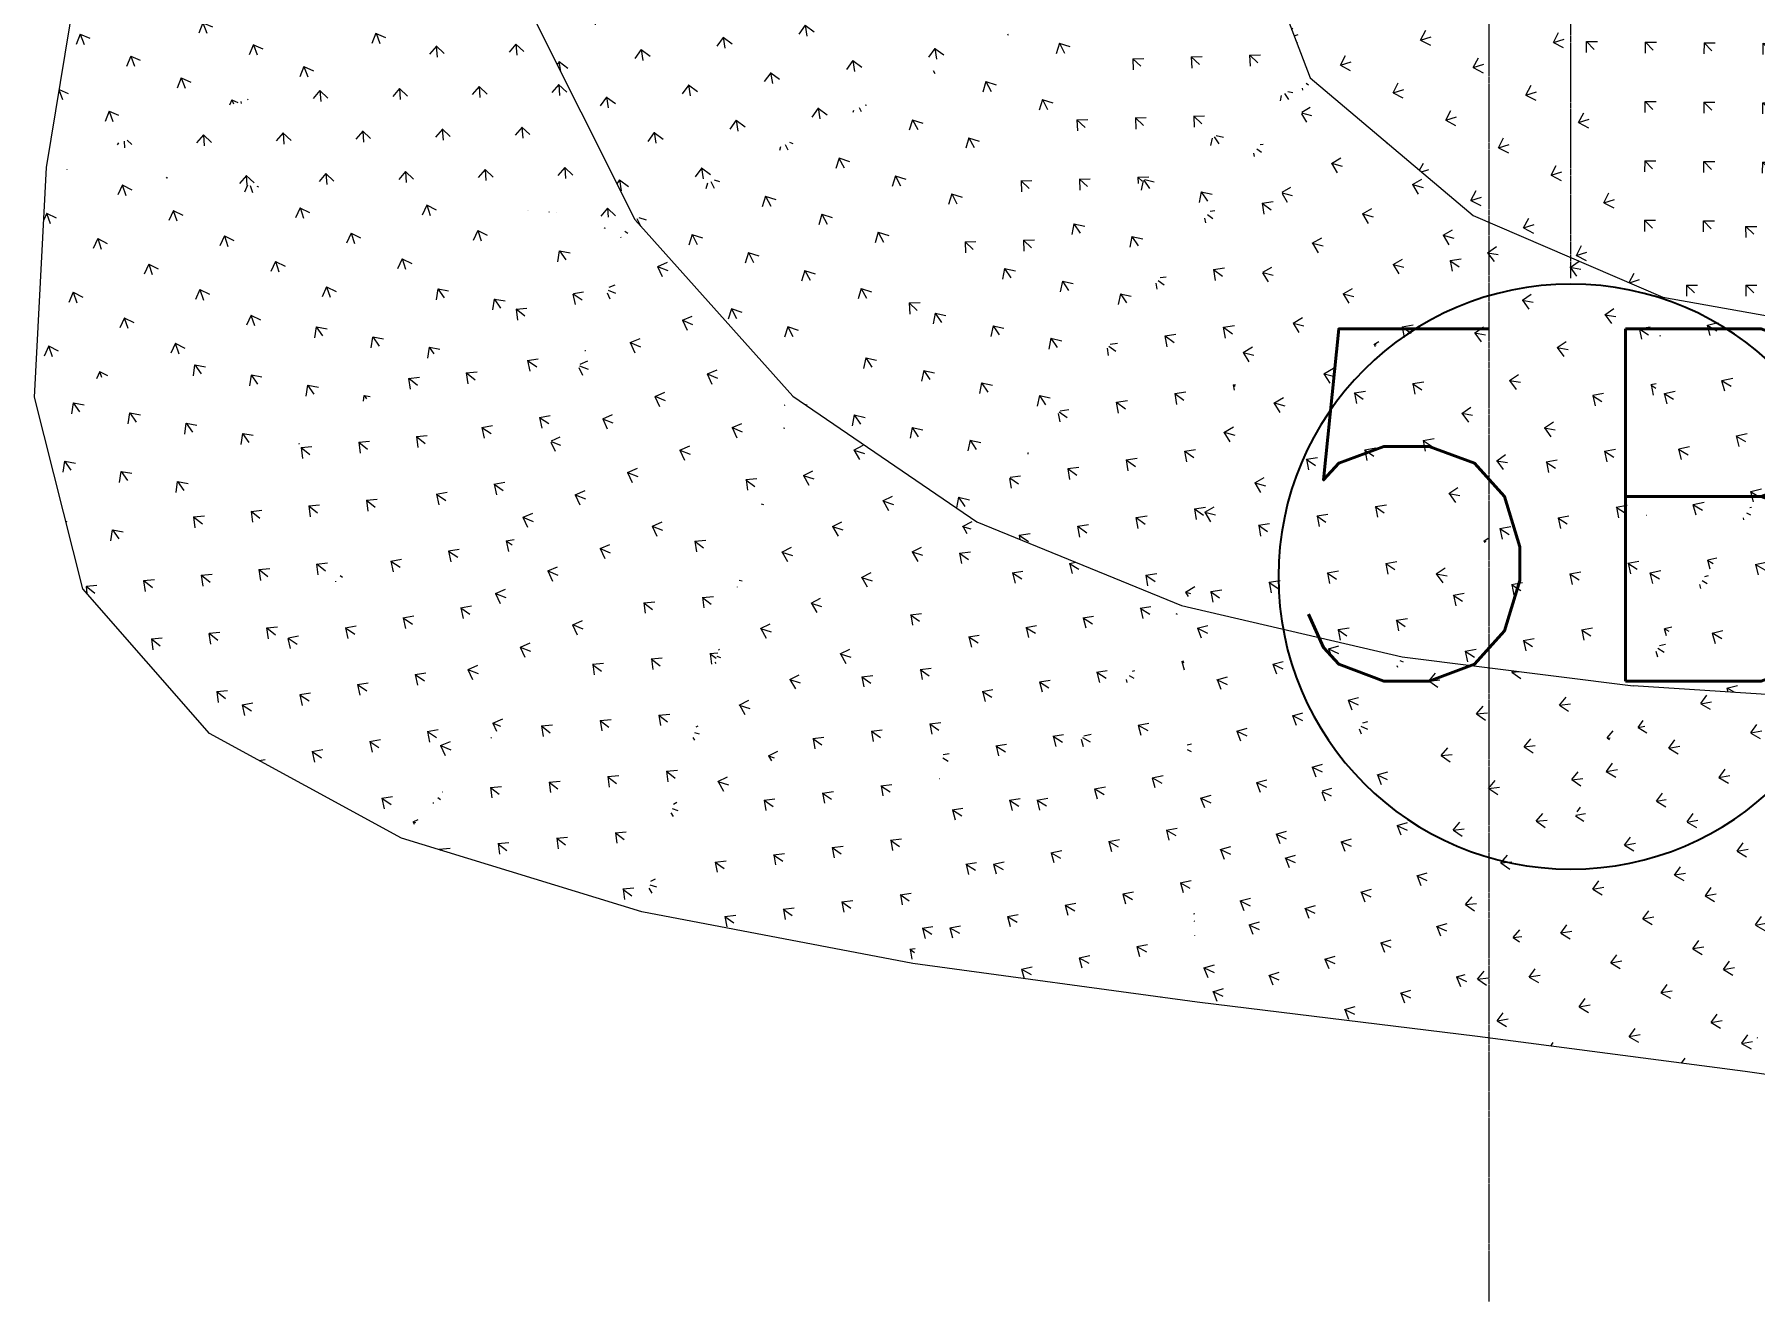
# Model space of a CAD drawing. Header units: millimetres. Extents: x 15878 to 679837, y -72324 to 391440.
# Drawn here: x 34122 to 41474, y -22853 to -17437 of the extents above; entities that cross this region are included whole.
import ezdxf

# ---------------------------------------------------------------- set-up
doc = ezdxf.new("R2010")
doc.units = ezdxf.units.MM
doc.linetypes.add('Grid Line__1_200_', pattern=[10.5, 6, -1.5, 1.5, -1.5])
for name, color, linetype, lineweight in [('A-ANNO-NOTE', 131, 'Continuous', 25), ('A-FLOR', 192, 'Continuous', 5), ('A-FLOR-PATT', 8, 'Continuous', 5), ('S-GRID', 1, 'Continuous', 5)]:
    doc.layers.add(name, color=color, linetype=linetype, lineweight=lineweight)
doc.styles.add('RomanS', font='romans__.ttf', dxfattribs={"height": 1504.746835})

# ---------------------------------------------------------------- blocks, each defined once
blk = doc.blocks.new('DLN_Generic Grid Head - Scale-1_500-2074307-1_F')
at = {"layer": 'A-ANNO-NOTE'}
for start, end in [(360, 180), (180, 360)]:
    blk.add_arc((0, 2.5), 2.5, start, end, dxfattribs=at)

msp = doc.modelspace()

# ---------------------------------------------------------------- hatches: boundary and pattern name
at = {"layer": 'A-FLOR-PATT'}
h = msp.add_hatch(dxfattribs=at)
h.set_pattern_fill('FP_409', color=256, style=0, pattern_type=2)
h.set_pattern_definition([(17.443, (-23364.88, 47144.11), (117.50815, 225.1838), [47.625, -311.585]), (332.443, (-23364.88, 47144.11), (117.5082, 225.18396), [47.625, -206.375]), (62.443, (-23364.88, 47144.11), (-225.18396, 117.5082), [47.625, -206.375])])
h.paths.add_polyline_path([(41082.7, -18559.6), (40106, -15451.1), (39547.6, -16198.4), (39307.5, -16922), (39575.1, -17621.9), (40271.1, -18211.1)], flags=0)
h = msp.add_hatch(dxfattribs=at)
h.set_pattern_fill('FP_483', color=256, style=0, pattern_type=2)
h.set_pattern_definition([(314.333, (44395.58, 72576.88), (251.50862, -2.62395), [47.519, -310.89]), (269.764, (44395.58, 72576.88), (251.5083, -2.627), [47.577, -206.167]), (359.402, (44395.58, 72576.88), (1.0433, 253.7419), [47.16, -204.362])])
h.paths.add_polyline_path([(41082.7, -18559.6), (43792.5, -15912.4), (40106, -15451.1), (40973.2, -18211.1)], flags=0)
h = msp.add_hatch(dxfattribs=at)
h.set_pattern_fill('FP_402', color=256, style=0, pattern_type=2)
h.set_pattern_definition([(315.432, (45927.11, 70030.96), (253.8961, -0.19782), [47.427, -310.289]), (270.216, (45927.1, 70030.96), (253.89655, -0.1988), [47.031, -203.802]), (359.955, (45927.1, 70030.96), (-0.945, 250.8318), [47.606, -206.291])])
h.paths.add_polyline_path([(41941.5, -18714.1), (43792.5, -15912.4), (41082.7, -18559.6)], flags=0)
h = msp.add_hatch(dxfattribs=at)
h.set_pattern_fill('FP_34', color=256, style=0, pattern_type=2)
h.set_pattern_definition([(290.604, (68701.5, 67156.8), (215.99163, -93.50402), [46.619, -305.001]), (248.618, (68701.5, 67156.8), (215.9912, -93.5049), [47.445, -205.596]), (336.592, (68701.5, 67156.8), (92.2537, 235.62495), [44.13, -191.232])])
h.paths.add_polyline_path([(34173.6, -18005.8), (36227, -17308.1), (34351.3, -16927.4), (34288.6, -17308.1)], flags=0)
h = msp.add_hatch(dxfattribs=at)
h.set_pattern_fill('FP_231', color=256, style=0, pattern_type=2)
h.set_pattern_definition([(278.918, (83265.26, 55221.19), (203.1725, -151.18873), [47.561, -311.167]), (234.014, (83265.26, 55221.19), (203.174, -151.187), [47.087, -204.043]), (323.346, (83265.26, 55221.19), (147.56155, 203.2041), [47.485, -205.768])])
h.paths.add_polyline_path([(36687.8, -18228.3), (39307.5, -16922), (36227, -17308.1)], flags=0)
h = msp.add_hatch(dxfattribs=at)
h.set_pattern_fill('FP_232', color=256, style=0, pattern_type=2)
h.set_pattern_definition([(297.914, (64351.72, 67586.7), (241.02902, -76.8406), [47.582, -311.302]), (253.097, (64351.72, 67586.7), (241.0293, -76.84046), [47.088, -204.049]), (342.317, (64351.72, 67586.7), (73.0214, 240.2869), [47.434, -205.547])])
h.paths.add_polyline_path([(37363.8, -18983.3), (39307.5, -16922), (36687.8, -18228.3)], flags=0)
h = msp.add_hatch(dxfattribs=at)
h.set_pattern_fill('FP_233', color=256, style=0, pattern_type=2)
h.set_pattern_definition([(316.662, (40661.18, 75083.9), (249.64115, 7.64598), [47.454, -310.463]), (272.414, (40661.18, 75083.9), (249.6415, 7.6456), [47.533, -205.977]), (1.754, (40661.18, 75083.9), (-10.6766, 253.2849), [46.83, -202.929])])
h.paths.add_polyline_path([(37363.8, -18983.3), (39575.1, -17621.9), (39307.5, -16922), (38075.7, -18228.3)], flags=0)
h = msp.add_hatch(dxfattribs=at)
h.set_pattern_fill('FP_32', color=256, style=0, pattern_type=2)
h.set_pattern_definition([(274.152, (82742.6, 43182.39), (183.0266, -173.1739), [47.151, -308.483]), (229.094, (82742.6, 43182.39), (183.0267, -173.173), [45.034, -195.149]), (316.584, (82742.6, 43182.39), (157.27875, 181.5253), [47.244, -204.724])])
h.paths.add_polyline_path([(36687.8, -18228.3), (36227, -17308.1), (34173.6, -18005.8), (36174, -18182.9)], flags=0)
h = msp.add_hatch(dxfattribs=at)
h.set_pattern_fill('FP_226', color=256, style=0, pattern_type=2)
h.set_pattern_definition([(303.616, (58205.4, 67800.42), (247.4349, -53.76305), [47.476, -310.61]), (258.622, (58205.4, 67800.42), (247.4343, -53.7637), [46.751, -202.588]), (347.741, (58205.4, 67800.42), (49.1907, 244.43904), [47.477, -205.732])])
h.paths.add_polyline_path([(38150.3, -19519.8), (39575.1, -17621.9), (37363.8, -18983.3)], flags=0)
h = msp.add_hatch(dxfattribs=at)
h.set_pattern_fill('FP_227', color=256, style=0, pattern_type=2)
h.set_pattern_definition([(324.4, (34011.35, 71686.62), (249.6584, 37.36573), [47.565, -311.192]), (279.691, (34011.35, 71686.62), (249.6591, 37.3634), [46.832, -202.939]), (8.512, (34011.35, 71686.62), (-42.0468, 246.2064), [47.332, -205.107])])
h.paths.add_polyline_path([(39025.3, -19877.7), (39575.1, -17621.9), (38150.3, -19519.8), (38312.9, -19586.3)], flags=0)
h = msp.add_hatch(dxfattribs=at)
h.set_pattern_fill('FP_235', color=256, style=0, pattern_type=2)
h.set_pattern_definition([(345.228, (6536.46, 65910.03), (213.727, 125.1932), [47.372, -309.928]), (301.349, (6536.46, 65910.03), (213.7275, 125.1931), [47.488, -205.781]), (30.36, (6536.46, 65910.03), (-131.763, 216.2962), [46.443, -201.252])])
h.paths.add_polyline_path([(39025.3, -19877.7), (40271.1, -18211.1), (39575.1, -17621.9), (39096.3, -19586.3)], flags=0)
h = msp.add_hatch(dxfattribs=at)
h.set_pattern_fill('FP_29', color=256, style=0, pattern_type=2)
h.set_pattern_definition([(288.505, (71186.8, 65621.51), (218.21415, -108.94444), [47.306, -309.501]), (245.414, (71186.8, 65621.51), (218.21415, -108.9429), [47.304, -204.984]), (333.469, (71186.8, 65621.51), (104.96826, 229.4146), [45.731, -198.167])])
h.paths.add_polyline_path([(34122.2, -18987), (36687.8, -18228.3), (34173.6, -18005.8)], flags=0)
h = msp.add_hatch(dxfattribs=at)
h.set_pattern_fill('FP_30', color=256, style=0, pattern_type=2)
h.set_pattern_definition([(304.835, (52597.07, 72509.4), (241.14944, -43.6133), [47.361, -309.859]), (261.545, (52597.07, 72509.4), (241.1501, -43.61495), [47.313, -205.023]), (349.749, (52597.07, 72509.4), (37.09795, 249.5931), [45.949, -199.113])])
h.paths.add_polyline_path([(34328.7, -19805.8), (36687.8, -18228.3), (34122.2, -18987)], flags=0)
h = msp.add_hatch(dxfattribs=at)
h.set_pattern_fill('FP_31', color=256, style=0, pattern_type=2)
h.set_pattern_definition([(321.156, (34765.86, 72694.21), (246.35192, 23.697), [47.567, -311.208]), (277.576, (34765.86, 72694.2), (246.35244, 23.69524), [47.046, -203.867]), (5.494, (34765.86, 72694.2), (-33.081, 248.72235), [46.404, -201.085])])
h.paths.add_polyline_path([(34870.1, -20424.6), (36687.8, -18228.3), (34328.7, -19805.8)], flags=0)
h = msp.add_hatch(dxfattribs=at)
h.set_pattern_fill('FP_28', color=256, style=0, pattern_type=2)
h.set_pattern_definition([(326.174, (27729.27, 71081.74), (246.38284, 42.84223), [47.609, -311.479]), (282.074, (27729.27, 71081.74), (246.3828, 42.84283), [46.543, -201.685]), (9.864, (27729.27, 71081.74), (-51.9218, 242.7366), [46.89, -203.19])])
h.paths.add_polyline_path([(35691.7, -20872.1), (36687.8, -18228.3), (34870.1, -20424.6)], flags=0)
h = msp.add_hatch(dxfattribs=at)
h.set_pattern_fill('FP_73', color=256, style=0, pattern_type=2)
h.set_pattern_definition([(337.901, (13512.8, 68405.67), (223.48077, 95.7284), [47.163, -308.565]), (294.809, (13512.8, 68405.67), (223.48076, 95.7279), [47.418, -205.478]), (23.188, (13512.8, 68405.67), (-106.1149, 229.5564), [45.585, -197.535])])
h.paths.add_polyline_path([(35691.7, -20872.1), (37363.8, -18983.3), (36687.8, -18228.3), (35860.3, -20424.6)], flags=0)
h = msp.add_hatch(dxfattribs=at)
h.set_pattern_fill('FP_229', color=256, style=0, pattern_type=2)
h.set_pattern_definition([(325.445, (34295.3, 68923.27), (249.56527, 40.0328), [47.408, -310.167]), (280.482, (34295.3, 68923.27), (249.565, 40.03664), [46.307, -200.663]), (9.114, (34295.3, 68923.27), (-44.9302, 242.848), [47.392, -205.364])])
h.paths.add_polyline_path([(39967.4, -20097.7), (40271.1, -18211.1), (39025.3, -19877.7)], flags=0)
h = msp.add_hatch(dxfattribs=at)
h.set_pattern_fill('FP_236', color=256, style=0, pattern_type=2)
h.set_pattern_definition([(349.995, (2904.77, 60917.46), (203.95643, 140.4375), [47.534, -310.992]), (306.337, (2904.77, 60917.46), (203.9556, 140.43835), [47.187, -204.476]), (34.55, (2904.77, 60917.46), (-149.1183, 202.7269), [46.431, -201.2])])
h.paths.add_polyline_path([(39967.4, -20097.7), (41082.7, -18559.6), (40271.1, -18211.1), (40002.9, -19877.7)], flags=0)
h = msp.add_hatch(dxfattribs=at)
h.set_pattern_fill('FP_228', color=256, style=0, pattern_type=2)
h.set_pattern_definition([(327.108, (33938.4, 66429.59), (248.8139, 45.67467), [47.223, -308.953]), (281.873, (33938.4, 66429.59), (248.8134, 45.67684), [45.811, -198.514]), (10.402, (33938.4, 66429.59), (-50.26606, 239.0978), [47.432, -205.539])])
h.paths.add_polyline_path([(40955.5, -20220.5), (41082.7, -18559.6), (39967.4, -20097.7)], flags=0)
h = msp.add_hatch(dxfattribs=at)
h.set_pattern_fill('FP_237', color=256, style=0, pattern_type=2)
h.set_pattern_definition([(329.494, (30539.65, 65502.36), (246.03197, 55.70853), [47.366, -309.89]), (284.605, (30539.65, 65502.36), (246.03176, 55.70896), [45.933, -199.044]), (12.759, (30539.65, 65502.36), (-61.7753, 237.06046), [47.299, -204.961])])
h.paths.add_polyline_path([(40955.5, -20220.5), (41941.5, -18714.1), (41082.7, -18559.6), (40964.9, -20097.7)], flags=0)
h = msp.add_hatch(dxfattribs=at)
h.set_pattern_fill('FP_230', color=256, style=0, pattern_type=2)
h.set_pattern_definition([(330.108, (31169.35, 64750.61), (246.22265, 57.7702), [47.161, -308.551]), (284.815, (31169.35, 64750.6), (246.2235, 57.77056), [45.587, -197.542]), (13.204, (31169.35, 64750.6), (-62.1664, 235.04594), [47.421, -205.489])])
h.paths.add_polyline_path([(41968.1, -20286.7), (41941.5, -18714.1), (40955.5, -20220.5)], flags=0)
h = msp.add_hatch(dxfattribs=at)
h.set_pattern_fill('FP_67', color=256, style=0, pattern_type=2)
h.set_pattern_definition([(322.543, (39076.48, 66362.37), (250.74215, 23.12794), [47.277, -309.308]), (277.67, (39076.48, 66362.37), (250.74226, 23.1298), [45.404, -196.752]), (5.27, (39076.48, 66362.37), (-32.3185, 239.99), [47.214, -204.593])])
h.paths.add_polyline_path([(36718.8, -21186.9), (37363.8, -18983.3), (35691.7, -20872.1), (36174, -21019.9)], flags=0)
h = msp.add_hatch(dxfattribs=at)
h.set_pattern_fill('FP_72', color=256, style=0, pattern_type=2)
h.set_pattern_definition([(342.321, (10284.64, 62114.07), (215.80962, 109.18772), [47.366, -309.889]), (299.782, (10284.64, 62114.07), (215.8088, 109.1902), [47.026, -203.779]), (26.837, (10284.64, 62114.07), (-124.5738, 217.68), [45.349, -196.51])])
h.paths.add_polyline_path([(36718.8, -21186.9), (38150.3, -19519.8), (37363.8, -18983.3), (36810.9, -20872.1)], flags=0)
h = msp.add_hatch(dxfattribs=at)
h.set_pattern_fill('FP_70', color=256, style=0, pattern_type=2)
h.set_pattern_definition([(325.298, (39078.65, 61382.96), (249.9663, 31.23146), [46.95, -307.167]), (280.026, (39078.65, 61382.96), (249.9666, 31.2339), [44.333, -192.11]), (7.122, (39078.65, 61382.96), (-41.1618, 232.8331), [47.233, -204.677])])
h.paths.add_polyline_path([(37876.9, -21407.5), (38150.3, -19519.8), (36718.8, -21186.9)], flags=0)
h = msp.add_hatch(dxfattribs=at)
h.set_pattern_fill('FP_74', color=256, style=0, pattern_type=2)
h.set_pattern_definition([(327.589, (33066.81, 59378.52), (244.3124, 40.7371), [47.487, -310.683]), (284.01, (33066.8, 59378.52), (244.312, 40.7386), [44.971, -194.875]), (9.466, (33066.8, 59378.52), (-58.0611, 232.7129), [46.441, -201.245])])
h.paths.add_polyline_path([(37876.9, -21407.5), (39025.3, -19877.7), (38150.3, -19519.8), (37908.9, -21186.9)], flags=0)
h = msp.add_hatch(dxfattribs=at)
h.set_pattern_fill('FP_68', color=256, style=0, pattern_type=2)
h.set_pattern_definition([(330.101, (36007.88, 57001.89), (246.34726, 48.2309), [46.866, -306.62]), (284.989, (36007.88, 57001.9), (246.348, 48.2299), [43.564, -188.776]), (11.077, (36007.88, 57001.9), (-60.0896, 224.43434), [47.067, -203.957])])
h.paths.add_polyline_path([(39091.7, -21572.4), (39025.3, -19877.7), (37876.9, -21407.5), (39025.3, -21563.4)], flags=0)
h = msp.add_hatch(dxfattribs=at)
h.set_pattern_fill('FP_71', color=256, style=0, pattern_type=2)
h.set_pattern_definition([(334.504, (28924.97, 54783.3), (238.30147, 66.072), [47.366, -309.893]), (290.948, (28924.97, 54783.3), (238.30185, 66.0707), [44.14, -191.273]), (15.496, (28924.97, 54783.3), (-84.16426, 219.85466), [46.367, -200.924])])
h.paths.add_polyline_path([(39091.7, -21572.4), (39967.4, -20097.7), (39025.3, -19877.7), (39085.2, -21407.5)], flags=0)
h = msp.add_hatch(dxfattribs=at)
h.set_pattern_fill('FP_69', color=256, style=0, pattern_type=2)
h.set_pattern_definition([(335.705, (30141.62, 53755.56), (239.0673, 69.67156), [47.089, -308.078]), (291.418, (30141.62, 53755.56), (239.0654, 69.675), [43.464, -188.343]), (16.248, (30141.62, 53755.56), (-84.6465, 215.7994), [46.69, -202.323])])
h.paths.add_polyline_path([(40289.8, -21719.8), (39967.4, -20097.7), (39091.7, -21572.4), (39967.4, -21680.2)], flags=0)
h = msp.add_hatch(dxfattribs=at)
h.set_pattern_fill('FP_88', color=256, style=0, pattern_type=2)
h.set_pattern_definition([(6.042, (-6109.95, 37115.6), (151.3873, 178.01753), [47.309, -309.519]), (325.381, (-6109.95, 37115.6), (151.38645, 178.0183), [46.356, -200.877]), (49.622, (-6109.95, 37115.6), (-203.45886, 140.4582), [43.816, -189.869])])
h.paths.add_polyline_path([(40289.8, -21719.8), (40955.5, -20220.5), (39967.4, -20097.7), (39991.8, -20220.5)], flags=0)
h = msp.add_hatch(dxfattribs=at)
h.set_pattern_fill('FP_82', color=256, style=0, pattern_type=2)
h.set_pattern_definition([(9.786, (-10010.32, 33073.37), (136.06848, 187.7604), [47.093, -308.101]), (329.23, (-10010.32, 33073.37), (136.07044, 187.7596), [46.689, -202.32]), (54.069, (-10010.32, 33073.37), (-213.9562, 127.3912), [43.478, -188.403])])
h.paths.add_polyline_path([(41434.1, -21869.7), (40955.5, -20220.5), (40289.8, -21719.8), (40955.5, -21807)], flags=0)
h = msp.add_hatch(dxfattribs=at)
h.set_pattern_fill('FP_83', color=256, style=0, pattern_type=2)
h.set_pattern_definition([(10.544, (-10008.46, 33654.3), (136.37803, 190.29814), [47.273, -309.282]), (329.718, (-10008.46, 33654.3), (136.37814, 190.2978), [46.499, -201.495]), (54.373, (-10008.46, 33654.3), (-214.1572, 125.04995), [43.898, -190.223])])
h.paths.add_polyline_path([(41434.1, -21869.7), (41968.1, -20286.7), (40955.5, -20220.5)], flags=0)
h = msp.add_hatch(dxfattribs=at)
h.set_pattern_fill('FP_46', color=256, style=0, pattern_type=2)
h.set_pattern_definition([(11.539, (-12503.14, 31721.06), (129.33777, 193.34276), [47.01, -307.561]), (330.691, (-12503.14, 31721.06), (129.33956, 193.3409), [46.89, -203.188]), (56.219, (-12503.14, 31721.06), (-218.0661, 122.4169), [43.615, -188.999])])
h.paths.add_polyline_path([(42529.2, -22021.9), (41968.1, -20286.7), (41434.1, -21869.7), (41968.1, -21943.9)], flags=0)

# ---------------------------------------------------------------- linework, layer by layer
at = {"layer": 'A-FLOR'}
for p, q in [((34173.6, -18005.8), (34351.3, -16927.4)), ((39307.5, -16922), (39575.1, -17621.9)), ((36227, -17308.1), (36687.8, -18228.3)), ((39575.1, -17621.9), (40271.1, -18211.1)), ((34122.2, -18987), (34173.6, -18005.8)), ((36687.8, -18228.3), (37363.8, -18983.3)), ((40271.1, -18211.1), (41082.7, -18559.6)), ((41082.7, -18559.6), (41941.5, -18714.1)), ((34328.7, -19805.8), (34122.2, -18987)), ((37363.8, -18983.3), (38150.3, -19519.8)), ((38150.3, -19519.8), (39025.3, -19877.7)), ((34870.1, -20424.6), (34328.7, -19805.8)), ((39025.3, -19877.7), (39967.4, -20097.7)), ((39967.4, -20097.7), (40955.5, -20220.5)), ((41968.1, -20286.7), (40955.5, -20220.5)), ((35691.7, -20872.1), (34870.1, -20424.6)), ((36718.8, -21186.9), (35691.7, -20872.1)), ((37876.9, -21407.5), (36718.8, -21186.9)), ((39091.7, -21572.4), (37876.9, -21407.5)), ((40289.8, -21719.8), (39091.7, -21572.4)), ((41434.1, -21869.7), (40289.8, -21719.8)), ((42529.2, -22021.9), (41434.1, -21869.7))]:
    msp.add_line(p, q, dxfattribs=at)
at = {"layer": 'S-GRID', "color": 254, "linetype": 'Grid Line__1_200_'}
for p, q in [((40689.3, -18478.8), (40689.3, -5978.8)), ((40339.3, -22852.6), (40339.3, -10352.6))]:
    msp.add_line(p, q, dxfattribs=at)

# ---------------------------------------------------------------- block references
at = {"layer": 'A-ANNO-NOTE', "xscale": 500, "yscale": 500, "zscale": 500}
msp.add_blockref('DLN_Generic Grid Head - Scale-1_500-2074307-1_F', (40689.3, -21004.3), dxfattribs=at)

# ---------------------------------------------------------------- texts
at = {"layer": 'A-ANNO-NOTE', "lineweight": 5, "insert": (40696.3, -18695.9), "char_height": 1504.75, "width": 3852, "attachment_point": 2, "line_spacing_factor": 0.964689, "style": 'RomanS'}
msp.add_mtext('5B', dxfattribs=at)

doc.saveas('drawing.dxf')
